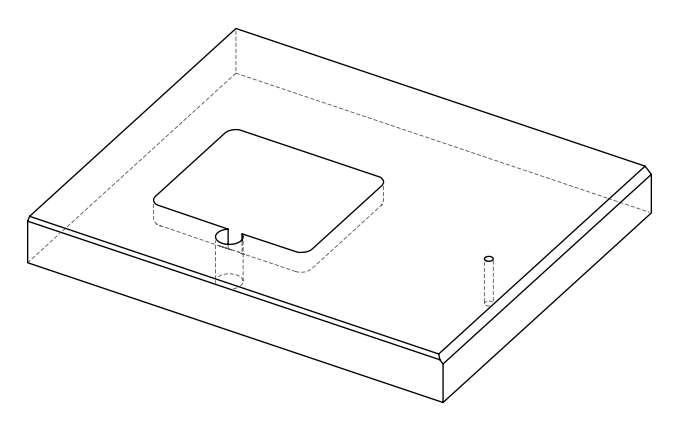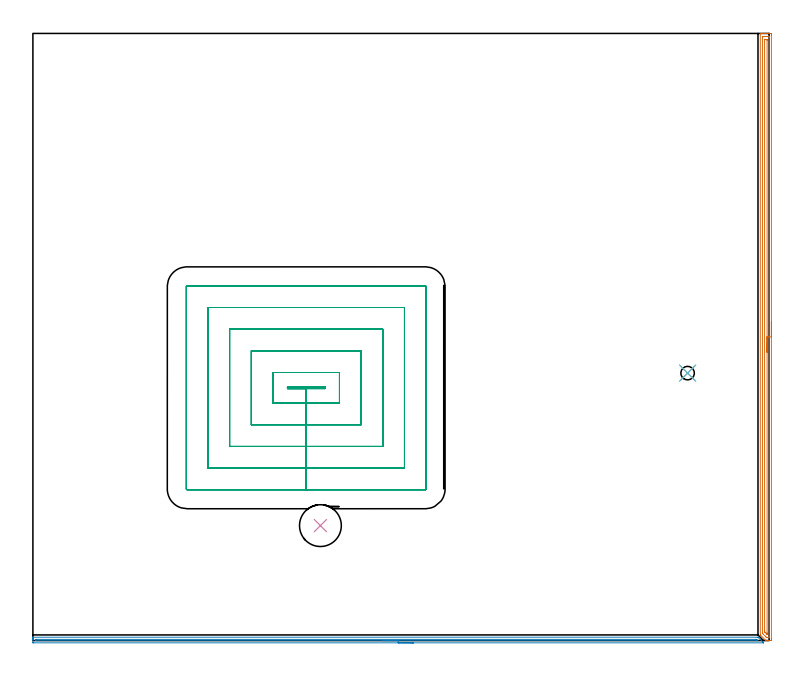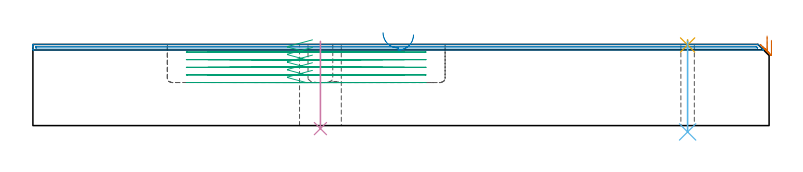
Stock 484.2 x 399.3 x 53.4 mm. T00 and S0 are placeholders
(PLAN: 6 operations, 4 tool changes, 37.7 min)
(1 AREA_MILL | FG_CHAMFER_SURFACE | UGT0205_001 | 9.76 min | 10640 mm3)
(2 AREA_MILL_1 | FG_CHAMFER_SURFACE_1 | UGT0205_001 | 7.82 min | 3272 mm3)
(3 MILL_RECTANGULAR_POCKET | POCKET_RECTANGULAR_STRAIGHT | NXT0201_007 | Follow Part, ap 6.25, ae 75% | 19.61 min | 724447 mm3)
(4 INDEXABLE_INSERT_DRILL_THROUGH_HOLE_FROM_SOLID | STEP1HOLE | NXT0302_026 | 0.23 min | 31035 mm3)
(5 SPOT_DRILL | STEP1HOLE_1 | NXT0321_9005460120000 | 0.03 min | 1 mm3)
(6 DRILL_THROUGH_HOLE_INTO_CENTER | STEP1HOLE_1 | UGT0301_205 | 0.24 min | 3262 mm3)
(TOOL UGT0205_001 | Chamfer Mill 20 x 3 x 45 deg. | D20 FL50 Z2)
(TOOL NXT0201_007 | ENDMILL 25mm [R216.25-25050GCK54P 1620] | D25 R3 FL54 Z5)
(TOOL NXT0302_026 | Index. Insert Drill 27.5mm [880-D2750L32-03] | D27.5 PA176 FL83 Z2)
(TOOL NXT0321_9005460120000 | NC Spot Drill, 142deg, 12mm, Carbide, Uncoated | D12 PA142 FL30 Z2)
(TOOL UGT0301_205 | Twist Drill 8.9 mm | D8.9 PA118 FL78 Z2)
(OP 1 AREA_MILL)
G17 G21 G94 G90
T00 M6
G54
G17 G0 G90 X485.7 Y209.65 S1061 M3
G43 Z63.4 H0
Z56.1
G94 G1 Y209.612 Z55.228 F250.
Y209.498 Z54.364
Y209.309 Z53.512
Y209.047 Z52.68
Y208.713 Z51.874
Y208.31 Z51.1
Y207.842 Z50.364
Y207.31 Z49.672
Y206.721 Z49.029
Y206.078 Z48.44
Y205.386 Z47.908
Y204.65 Z47.44
Y203.876 Z47.037
Y203.07 Z46.703
Y202.238 Z46.441
Y201.386 Z46.252
Y200.522 Z46.138
Y199.65 Z46.1
Y0.955
X485.699 Y0.607 Z46.101
X485.693 Y0.069 Z46.102
X485.69 Y0.008 Z46.104
X485.158 Y0. Z46.636
X484.59 Z47.207
X484.27 Z47.526
X483.702 Z48.094
X483.382 Z48.413
X482.369 Z49.43
X482.096 Y0.01 Z49.702
X482.05 Y0.053 Z49.748
X481.939 Y0.161 Z49.86
X478.527 Y3.573 Z53.273
X478.441 Y3.661 Z53.359
X478.407 Y3.699 Z53.393
X478.4 Y4.177 Z53.4
Y399.139
X478.402 Y399.291 Z53.388
X478.435 Y399.3 Z53.356
X478.791 Z53.009
X479.19 Z52.609
X479.83 Z51.965
X481.038 Z50.759
X481.606 Z50.188
X484.874 Z46.923
X485.158 Y399.298 Z46.639
X485.691 Y399.292 Z46.106
X485.694 Y399.232 Z46.103
X485.699 Y398.693 Z46.101
X485.7 Y398.148 Z46.1
Y199.65
X484.286 Z47.514
X484.285 Y2.377 Z47.515
X484.27 Y2.01 Z47.53
X483.77 Y2.002 Z48.03
X483.382 Y2.001 Z48.418
X482.884 Z48.916
X482.689 Y2.004 Z49.111
X482.592 Y2.01 Z49.208
X482.544 Y2.017 Z49.256
X482.494 Y2.063 Z49.306
X482.158 Y2.392 Z49.642
X480.374 Y4.177 Z51.426
X479.83 Y4.732 Z51.97
X479.815 Y5.07 Z51.985
Y5.086
Y396.923
X479.83 Y397.29 Z51.97
X480.33 Y397.298 Z51.47
X480.718 Y397.299 Z51.082
X481.216 Y397.3 Z50.584
X482.992 Z48.808
X483.382 Y397.299 Z48.418
X483.882 Y397.298 Z47.918
X484.27 Y397.29 Z47.53
X484.285 Y396.908 Z47.515
Y396.892
X484.286 Y199.65 Z47.514
X482.872 Z48.928
X482.871 Y5.07 Z48.929
X482.87 Y4.692 Z48.93
X482.866 Y4.177 Z48.934
X482.865 Y4.153 Z48.935
X482.83 Y4.177 Z48.97
X482.494 Y4.508 Z49.306
X481.929 Y5.07 Z49.871
X481.606 Y5.395 Z50.194
X481.325 Y5.683 Z50.475
X481.256 Y5.755 Z50.544
X481.235 Y5.794 Z50.565
X481.233 Y5.837 Z50.567
X481.231 Y5.963 Z50.569
X481.229 Y6.342 Z50.571
Y395.218
X481.23 Y395.265 Z50.57
X481.233 Y395.287 Z50.567
X481.234 Y395.29 Z50.566
X481.254 Y395.293 Z50.546
X481.43 Y395.299 Z50.37
X482.494 Z49.306
X482.67 Y395.296 Z49.13
X482.788 Y395.291 Z49.012
X482.865 Y395.286 Z48.935
X482.867 Y395.248 Z48.933
X482.869 Y395.123 Z48.931
X482.871 Y394.744 Z48.929
X482.872 Y199.65 Z48.928
Y198.778 Z48.967
Y197.914 Z49.08
Y197.062 Z49.269
Y196.23 Z49.532
Y195.424 Z49.865
Y194.65 Z50.268
Y193.914 Z50.737
Y193.222 Z51.268
Y192.579 Z51.857
Y191.99 Z52.501
Y191.458 Z53.193
Y190.99 Z53.928
Y190.587 Z54.702
Y190.253 Z55.508
Y189.991 Z56.34
Y189.802 Z57.192
Y189.688 Z58.057
Y189.65 Z58.928
G0 Z63.4
M5
M2
(OP 2 AREA_MILL_1)
G17 G21 G94 G90
T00 M6
G54
G17 G0 G90 X250.3 Y-1.5 S1061 M3
G43 Z63.4 H0
Z59.7
G94 G1 X250.262 Z58.828 F250.
X250.148 Z57.964
X249.959 Z57.112
X249.697 Z56.28
X249.363 Z55.474
X248.96 Z54.7
X248.492 Z53.964
X247.96 Z53.272
X247.371 Z52.629
X246.728 Z52.04
X246.036 Z51.508
X245.3 Z51.04
X244.526 Z50.637
X243.72 Z50.303
X242.888 Z50.041
X242.037 Z49.852
X241.172 Z49.738
X240.3 Z49.7
X0.631
X0.112 Y-1.494 Z49.703
X0.009 Y-1.491 Z49.705
X0. Y-0.98 Z50.215
Y0.429 Z51.625
Y0.793 Z51.988
Y1.523 Z52.722
Y1.772 Z52.972
X0.007 Y2.169 Z53.361
X0.01 Y2.197 Z53.388
X0.184 Y2.2 Z53.4
X476.396
X476.887 Y2.209 Z53.387
X476.967 Y2.134 Z53.332
X480.081 Y-0.98 Z50.216
X480.523 Y-1.423 Z49.777
X480.565 Y-1.468 Z49.732
X480.583 Y-1.494 Z49.704
X480.565 Y-1.5 Z49.7
X240.3
Y-0.086 Z51.114
X2.196 Y-0.085 Z51.115
X2.089 Y-0.084 Z51.116
X2.036 Y-0.081 Z51.119
X2.015 Y-0.079 Z51.121
X2.01 Y-0.067 Z51.133
X2.006 Y0.054 Z51.254
X2.002 Y0.321 Z51.521
X2.01 Y0.714 Z51.914
X2.013 Y0.78 Z51.98
X2.032 Y0.781 Z51.981
X2.086 Y0.784 Z51.984
X2.196 Y0.785 Z51.985
X2.417 Y0.786 Z51.986
X475.498
X475.725 Y0.783 Z51.983
X475.834 Y0.781 Z51.981
X475.857 Y0.779 Z51.979
X475.888 Y0.754 Z51.954
X475.942 Y0.704 Z51.904
X476.122 Y0.527 Z51.727
X476.392 Y0.259 Z51.459
X476.607 Y0.043 Z51.243
X476.677 Y-0.03 Z51.17
X476.705 Y-0.062 Z51.138
X476.716 Y-0.078 Z51.122
X476.711 Y-0.079 Z51.121
X476.606 Y-0.083 Z51.117
X476.392 Y-0.086 Z51.114
X240.3
X239.428 Z51.152
X238.564 Z51.266
X237.712 Z51.455
X236.88 Z51.717
X236.074 Z52.051
X235.3 Z52.454
X234.564 Z52.923
X233.872 Z53.454
X233.229 Z54.043
X232.64 Z54.686
X232.109 Z55.378
X231.64 Z56.114
X231.237 Z56.888
X230.903 Z57.694
X230.641 Z58.526
X230.452 Z59.378
X230.338 Z60.243
X230.3 Z61.114
G0 Z63.4
M5
M2
(OP 3 MILL_RECTANGULAR_POCKET)
G17 G21 G94 G90
T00 M6
G54
G17 G0 G90 X183.881 Y166.8 S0 M3
G43 Z63.4 H1
Z56.4
G94 G1 X167.4 Z51.984 F250.
Y165.7 Z51.689
X179.75 Z48.38
X192.1 F500.
Y166.8
X167.4
Y165.7
X179.75
Y156.2
X201.6
Y176.3
X157.9
Y156.2
X179.75
Y141.95
X215.85
Y190.55
X143.65
Y141.95
X179.75
Y127.7
X230.1
Y204.8
X129.4
Y127.7
X179.75
Y113.45
X244.35
Y219.05
X115.15
Y113.45
X179.75
Y99.2
X258.1
G3 X258.6 Y99.7 R0.5
G1 Y232.8
G3 X258.1 Y233.3 R0.5
G1 X101.4
G3 X100.9 Y232.8 R0.5
G1 Y99.7
G3 X101.4 Y99.2 R0.5
G1 X179.75
X180.75
G0 X183.881 Y166.8 Z51.38
G1 X167.4 Z46.964 F250.
Y165.7 Z46.669
X179.75 Z43.36
X192.1 F500.
Y166.8
X167.4
Y165.7
X179.75
Y156.2
X201.6
Y176.3
X157.9
Y156.2
X179.75
Y141.95
X215.85
Y190.55
X143.65
Y141.95
X179.75
Y127.7
X230.1
Y204.8
X129.4
Y127.7
X179.75
Y113.45
X244.35
Y219.05
X115.15
Y113.45
X179.75
Y99.2
X258.1
G3 X258.6 Y99.7 R0.5
G1 Y232.8
G3 X258.1 Y233.3 R0.5
G1 X101.4
G3 X100.9 Y232.8 R0.5
G1 Y99.7
G3 X101.4 Y99.2 R0.5
G1 X179.75
X180.75
G0 X183.881 Y166.8 Z46.36
G1 X167.4 Z41.944 F250.
Y165.7 Z41.649
X179.75 Z38.34
X192.1 F500.
Y166.8
X167.4
Y165.7
X179.75
Y156.2
X201.6
Y176.3
X157.9
Y156.2
X179.75
Y141.95
X215.85
Y190.55
X143.65
Y141.95
X179.75
Y127.7
X230.1
Y204.8
X129.4
Y127.7
X179.75
Y113.45
X244.35
Y219.05
X115.15
Y113.45
X179.75
Y99.2
X258.1
G3 X258.6 Y99.7 R0.5
G1 Y232.8
G3 X258.1 Y233.3 R0.5
G1 X101.4
G3 X100.9 Y232.8 R0.5
G1 Y99.7
G3 X101.4 Y99.2 R0.5
G1 X179.75
X180.75
G0 X183.881 Y166.8 Z41.34
G1 X167.4 Z36.924 F250.
Y165.7 Z36.629
X179.75 Z33.32
X192.1 F500.
Y166.8
X167.4
Y165.7
X179.75
Y156.2
X201.6
Y176.3
X157.9
Y156.2
X179.75
Y141.95
X215.85
Y190.55
X143.65
Y141.95
X179.75
Y127.7
X230.1
Y204.8
X129.4
Y127.7
X179.75
Y113.45
X244.35
Y219.05
X115.15
Y113.45
X179.75
Y99.2
X258.1
G3 X258.6 Y99.7 R0.5
G1 Y232.8
G3 X258.1 Y233.3 R0.5
G1 X101.4
G3 X100.9 Y232.8 R0.5
G1 Y99.7
G3 X101.4 Y99.2 R0.5
G1 X179.75
X180.75
G0 X183.881 Y166.8 Z36.32
G1 X167.4 Z31.904 F250.
Y165.7 Z31.609
X179.75 Z28.3
X192.1 F500.
Y166.8
X167.4
Y165.7
X179.75
Y156.2
X201.6
Y176.3
X157.9
Y156.2
X179.75
Y141.95
X215.85
Y190.55
X143.65
Y141.95
X179.75
Y127.7
X230.1
Y204.8
X129.4
Y127.7
X179.75
Y113.45
X244.35
Y219.05
X115.15
Y113.45
X179.75
Y99.2
X258.1
G3 X258.6 Y99.7 R0.5
G1 Y232.8
G3 X258.1 Y233.3 R0.5
G1 X101.4
G3 X100.9 Y232.8 R0.5
G1 Y99.7
G3 X101.4 Y99.2 R0.5
G1 X179.75
X180.75
G0 Z63.4
M5
M2
(OP 4 INDEXABLE_INSERT_DRILL_THROUGH_HOLE_FROM_SOLID)
G17 G21 G94 G90
T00 M6
G54
G17 G0 G90 X189.1 Y75.6 S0 M3
G43 Z63.4 H1
G94 G81 G98 Z-1.98 F250. R55.4
G80
M5
M2
(OP 5 SPOT_DRILL)
G17 G21 G94 G90
T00 M6
G54
G17 G0 G90 X430.6 Y175.9 S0 M3
G43 Z63.4 H0
G94 G81 G98 Z53.017 F250. R56.4
G80
M5
M2
(OP 6 DRILL_THROUGH_HOLE_INTO_CENTER)
G17 G21 G94 G90
T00 M6
G54
G17 G0 G90 X430.6 Y175.9 S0 M3
G43 Z63.4 H0
G94 G73 G98 Z-4.174 F250. Q8.225 R55.4
G80
M5
M2
